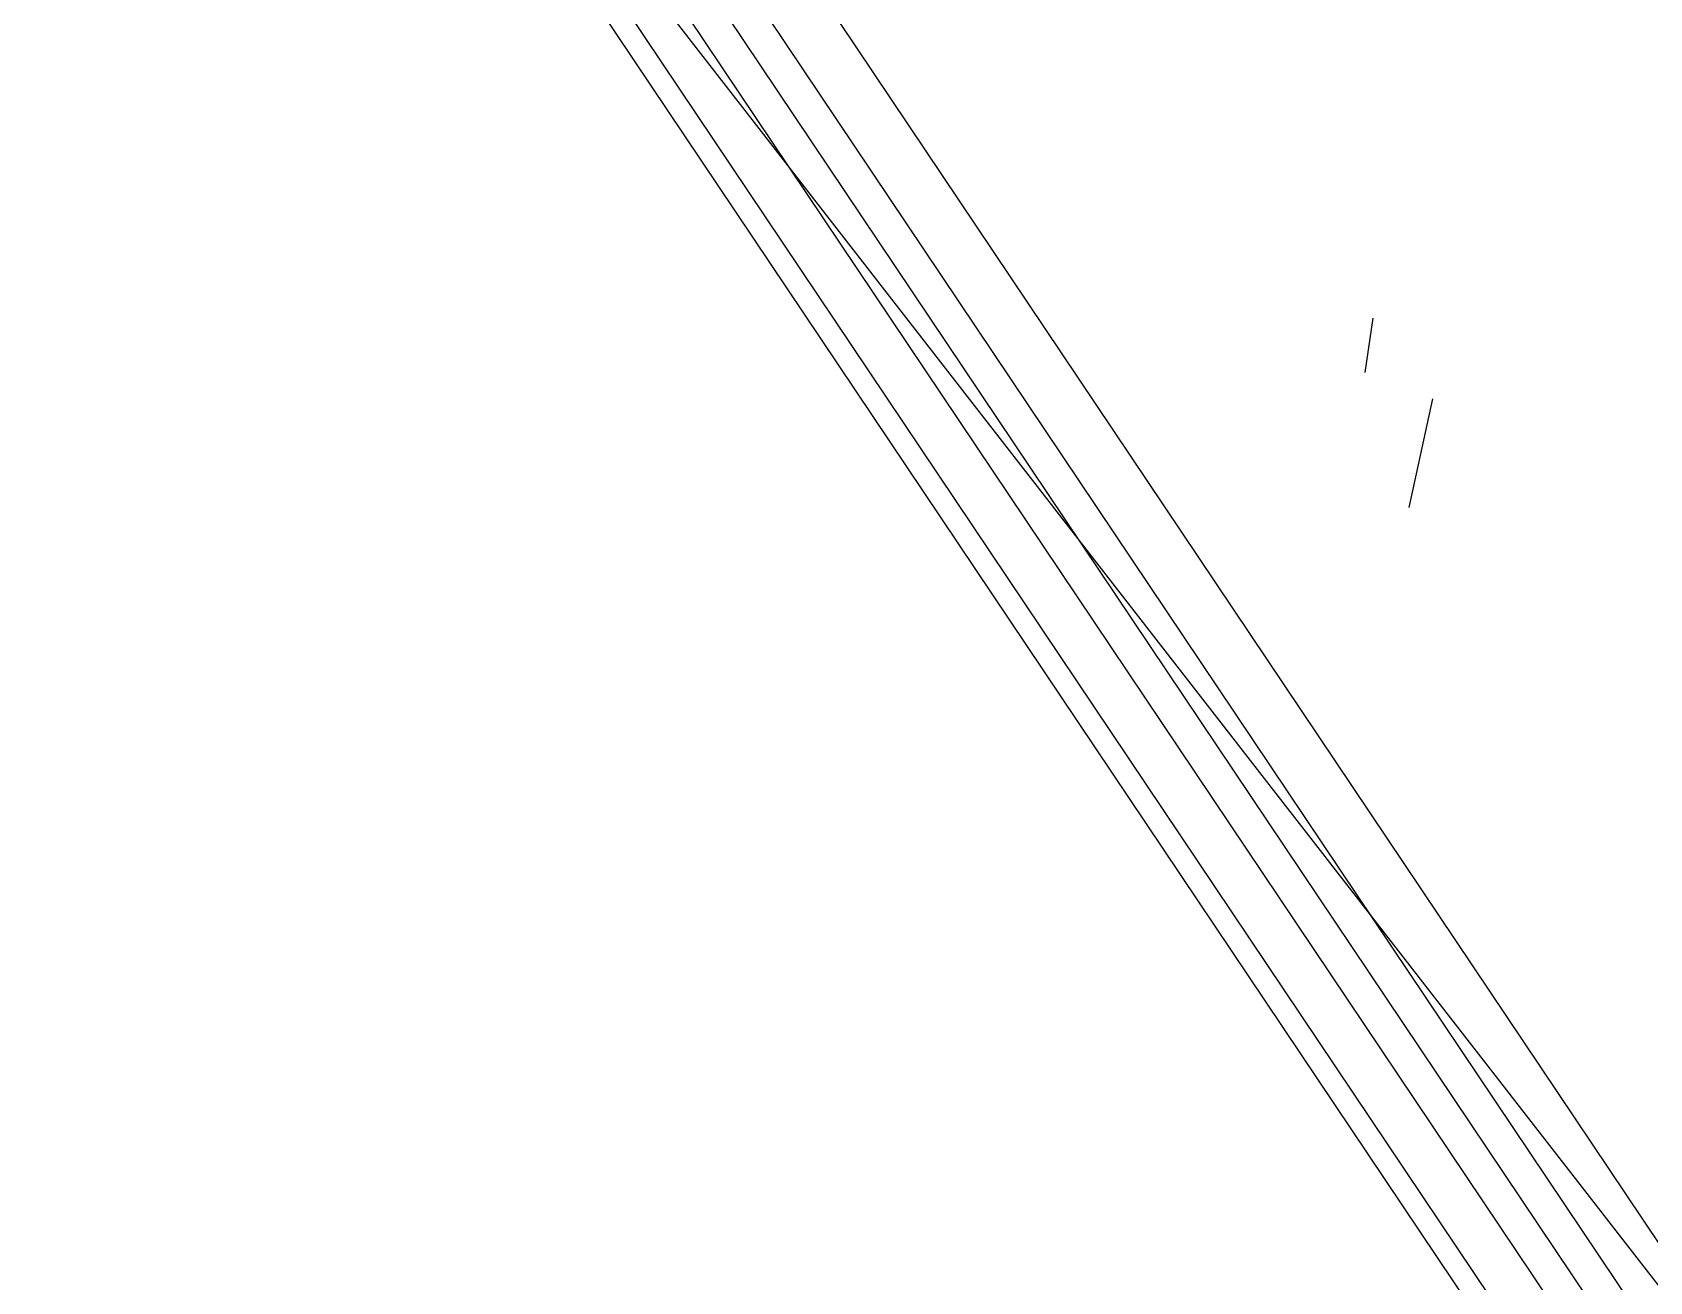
# Model space of a CAD drawing. Extents: x 0 to 16296672895, y -37409619871 to 0.
# Drawn here: x 16296672256.34 to 16296672266.26, y -37409617618.29 to -37409617610.63 of the extents above; entities that cross this region are included whole.
import ezdxf

# ---------------------------------------------------------------- set-up
doc = ezdxf.new("R2010")
doc.units = 0
doc.header["$LTSCALE"] = 10
doc.header["$MEASUREMENT"] = 0
doc.layers.add('1', color=7, linetype='CONTINUOUS')

msp = doc.modelspace()

# ---------------------------------------------------------------- linework, layer by layer
at = {"layer": '1', "color": 7, "linetype": 'Continuous'}
for p, q in [((16296672264.513981, -37409617612.71389), (16296672264.56315, -37409617612.380249)), ((16296672264.783779, -37409617613.541573), (16296672264.928749, -37409617612.874817))]:
    msp.add_line(p, q, dxfattribs=at)
for points in [[(16296672249.42033, -37409617594.994667, 0), (16296672249.496679, -37409617596.983177, 0), (16296672249.725309, -37409617598.963829, 0), (16296672250.105301, -37409617600.92881, 0), (16296672250.63517, -37409617602.870377, 0), (16296672251.312811, -37409617604.780853, 0), (16296672252.135559, -37409617606.65271, 0), (16296672253.10017, -37409617608.478554, 0), (16296672254.202829, -37409617610.251167, 0), (16296672255.43919, -37409617611.963593, 0), (16296672256.804371, -37409617613.609032, 0), (16296672258.29299, -37409617615.181023, 0), (16296672259.89916, -37409617616.673317, 0), (16296672261.61655, -37409617618.080078, 0), (16296672263.438391, -37409617619.395721, 0), (16296672265.35747, -37409617620.615067, 0), (16296672267.36624, -37409617621.733299, 0), (16296672269.456751, -37409617622.746002, 0), (16296672271.62077, -37409617623.649193, 0), (16296672273.849751, -37409617624.439293, 0), (16296672276.13489, -37409617625.113167, 0), (16296672278.46718, -37409617625.668198, 0), (16296672280.83741, -37409617626.102173, 0)], [(16296672249.696541, -37409617595.164513, 0), (16296672249.772289, -37409617597.138832, 0), (16296672249.99922, -37409617599.105362, 0), (16296672250.37644, -37409617601.056343, 0), (16296672250.90247, -37409617602.984062, 0), (16296672251.57523, -37409617604.880928, 0), (16296672252.392059, -37409617606.739441, 0), (16296672253.349739, -37409617608.552277, 0), (16296672254.444481, -37409617610.312279, 0), (16296672255.67198, -37409617612.012497, 0), (16296672257.02739, -37409617613.646233, 0), (16296672258.505341, -37409617615.207024, 0), (16296672260.100031, -37409617616.688713, 0), (16296672261.80514, -37409617618.085457, 0), (16296672263.613951, -37409617619.391739, 0), (16296672265.51932, -37409617620.602417, 0), (16296672267.513729, -37409617621.712692, 0), (16296672269.589319, -37409617622.718201, 0), (16296672271.737881, -37409617623.614967, 0), (16296672273.950951, -37409617624.399452, 0), (16296672276.21978, -37409617625.068558, 0), (16296672278.535419, -37409617625.619652, 0), (16296672280.888741, -37409617626.050537, 0)], [(16296672250.087629, -37409617595.227631, 0), (16296672250.1626, -37409617597.181831, 0), (16296672250.38722, -37409617599.128326, 0), (16296672250.760599, -37409617601.059433, 0), (16296672251.281269, -37409617602.967506, 0), (16296672251.94717, -37409617604.845047, 0), (16296672252.75568, -37409617606.684624, 0), (16296672253.7036, -37409617608.478996, 0), (16296672254.787201, -37409617610.221062, 0), (16296672256.00219, -37409617611.903961, 0), (16296672257.343781, -37409617613.521042, 0), (16296672258.806681, -37409617615.065933, 0), (16296672260.385111, -37409617616.532516, 0), (16296672262.072849, -37409617617.915039, 0), (16296672263.863239, -37409617619.208023, 0), (16296672265.749189, -37409617620.406357, 0), (16296672267.723289, -37409617621.505333, 0), (16296672269.777731, -37409617622.500587, 0), (16296672271.9044, -37409617623.388206, 0), (16296672274.094919, -37409617624.164703, 0), (16296672276.34063, -37409617624.827003, 0), (16296672278.632681, -37409617625.372467, 0), (16296672280.962021, -37409617625.798981, 0)], [(16296672250.331329, -37409617595.227631, 0), (16296672250.405821, -37409617597.169296, 0), (16296672250.629, -37409617599.103302, 0), (16296672250.99999, -37409617601.022018, 0), (16296672251.517321, -37409617602.917862, 0), (16296672252.178949, -37409617604.783363, 0), (16296672252.982269, -37409617606.611137, 0), (16296672253.92411, -37409617608.393997, 0), (16296672255.00075, -37409617610.124893, 0), (16296672256.207951, -37409617611.796997, 0), (16296672257.540939, -37409617613.403702, 0), (16296672258.994459, -37409617614.938683, 0), (16296672260.562771, -37409617616.395866, 0), (16296672262.239679, -37409617617.769524, 0), (16296672264.018579, -37409617619.054199, 0), (16296672265.892441, -37409617620.24485, 0), (16296672267.85387, -37409617621.336769, 0), (16296672269.89513, -37409617622.325653, 0), (16296672272.00816, -37409617623.207588, 0), (16296672274.184629, -37409617623.979103, 0), (16296672276.415939, -37409617624.637138, 0), (16296672278.693291, -37409617625.179123, 0), (16296672281.00769, -37409617625.602882, 0)], [(16296672250.543461, -37409617595.177231, 0), (16296672250.617531, -37409617597.107986, 0), (16296672250.83946, -37409617599.031128, 0), (16296672251.208361, -37409617600.939056, 0), (16296672251.72278, -37409617602.824249, 0), (16296672252.380699, -37409617604.67926, 0), (16296672253.179501, -37409617606.496773, 0), (16296672254.116051, -37409617608.269608, 0), (16296672255.186649, -37409617609.990784, 0), (16296672256.38706, -37409617611.653488, 0), (16296672257.712561, -37409617613.251167, 0), (16296672259.157909, -37409617614.777519, 0), (16296672260.7174, -37409617616.226517, 0), (16296672262.38489, -37409617617.592453, 0), (16296672264.15379, -37409617618.869911, 0), (16296672266.01713, -37409617620.053871, 0), (16296672267.967541, -37409617621.139664, 0), (16296672269.99733, -37409617622.122978, 0), (16296672272.09848, -37409617622.999947, 0), (16296672274.26272, -37409617623.767128, 0), (16296672276.481489, -37409617624.421478, 0), (16296672278.74604, -37409617624.960403, 0), (16296672281.04744, -37409617625.381798, 0)], [(16296672251.002159, -37409617595.238747, 0), (16296672251.075331, -37409617597.14592, 0), (16296672251.29455, -37409617599.045563, 0), (16296672251.658939, -37409617600.930183, 0), (16296672252.16707, -37409617602.792328, 0), (16296672252.81695, -37409617604.624672, 0), (16296672253.605989, -37409617606.419983, 0), (16296672254.531099, -37409617608.17115, 0), (16296672255.58861, -37409617609.871277, 0), (16296672256.774349, -37409617611.513672, 0), (16296672258.083651, -37409617613.091843, 0), (16296672259.511339, -37409617614.599533, 0), (16296672261.051781, -37409617616.030823, 0), (16296672262.698891, -37409617617.380058, 0), (16296672264.44618, -37409617618.641907, 0), (16296672266.286739, -37409617619.811409, 0), (16296672268.21332, -37409617620.883926, 0), (16296672270.2183, -37409617621.855232, 0), (16296672272.293791, -37409617622.721497, 0), (16296672274.43157, -37409617623.479286, 0), (16296672276.62323, -37409617624.125641, 0), (16296672278.860109, -37409617624.65799, 0), (16296672281.133381, -37409617625.074226, 0)], [(16296672251.09861, -37409617598.746178, 0), (16296672251.42627, -37409617600.555634, 0), (16296672251.88574, -37409617602.345757, 0), (16296672252.47538, -37409617604.1101, 0), (16296672253.19306, -37409617605.842323, 0), (16296672254.036209, -37409617607.536179, 0), (16296672255.001789, -37409617609.1856, 0), (16296672256.08633, -37409617610.784653, 0), (16296672257.285931, -37409617612.32756, 0), (16296672258.59627, -37409617613.8088, 0), (16296672260.01264, -37409617615.223038, 0), (16296672261.529961, -37409617616.565193, 0), (16296672263.142759, -37409617617.830421, 0), (16296672264.84524, -37409617619.014198, 0), (16296672266.631281, -37409617620.112244, 0), (16296672268.494459, -37409617621.120628, 0), (16296672270.42807, -37409617622.035713, 0), (16296672272.425171, -37409617622.854202, 0), (16296672274.478571, -37409617623.573174, 0), (16296672276.580891, -37409617624.190018, 0), (16296672278.724569, -37409617624.70253, 0), (16296672280.90189, -37409617625.108856, 0)], [(16296672251.80789, -37409617602.684677, 0), (16296672252.11833, -37409617603.614227, 0), (16296672252.46426, -37409617604.535347, 0), (16296672252.84535, -37409617605.447098, 0), (16296672253.2612, -37409617606.348602, 0), (16296672253.71142, -37409617607.23896, 0), (16296672254.19556, -37409617608.117287, 0), (16296672254.71314, -37409617608.982727, 0), (16296672255.263651, -37409617609.834427, 0), (16296672255.84654, -37409617610.671539, 0), (16296672256.46125, -37409617611.49324, 0), (16296672257.107161, -37409617612.298721, 0), (16296672257.78364, -37409617613.087189, 0), (16296672258.49003, -37409617613.857857, 0), (16296672259.225611, -37409617614.609962, 0), (16296672259.98967, -37409617615.342781, 0), (16296672260.78146, -37409617616.055573, 0), (16296672261.60018, -37409617616.747643, 0), (16296672262.44504, -37409617617.418297, 0), (16296672263.315201, -37409617618.066887, 0), (16296672264.209801, -37409617618.69278, 0), (16296672265.12796, -37409617619.295326, 0), (16296672266.068769, -37409617619.873962, 0), (16296672267.031309, -37409617620.428108, 0)], [(16296672250.06197, -37409617605.100067, 0), (16296672251.845329, -37409617607.871902, 0), (16296672253.836491, -37409617610.500061, 0), (16296672256.00349, -37409617612.985313, 0), (16296672258.774719, -37409617615.710983, 0), (16296672261.7707, -37409617618.189453, 0)], [(16296672264.802891, -37409617613.092484, 0), (16296672264.69286, -37409617612.541924, 0), (16296672264.18075, -37409617612.090019, 0), (16296672263.367729, -37409617611.898758, 0), (16296672263.019159, -37409617611.944412, 0), (16296672262.87851, -37409617611.988731, 0), (16296672262.77602, -37409617612.033478, 0)], [(16296672264.513981, -37409617612.71389, 0), (16296672264.47407, -37409617612.676811, 0), (16296672264.431999, -37409617612.641373, 0), (16296672264.387859, -37409617612.607658, 0), (16296672264.34177, -37409617612.575752, 0), (16296672264.293831, -37409617612.545723, 0), (16296672264.24415, -37409617612.517647, 0), (16296672264.19286, -37409617612.491608, 0), (16296672264.140079, -37409617612.467644, 0), (16296672264.08593, -37409617612.445824, 0), (16296672264.03055, -37409617612.426193, 0), (16296672263.97406, -37409617612.408791, 0), (16296672263.916599, -37409617612.393677, 0), (16296672263.858311, -37409617612.380882, 0), (16296672263.79933, -37409617612.370438, 0), (16296672263.73979, -37409617612.362373, 0), (16296672263.67984, -37409617612.356682, 0), (16296672263.619631, -37409617612.353401, 0), (16296672263.55929, -37409617612.352539, 0), (16296672263.49897, -37409617612.354103, 0), (16296672263.43882, -37409617612.358063, 0), (16296672263.378969, -37409617612.364433, 0), (16296672263.31958, -37409617612.373177, 0), (16296672263.260771, -37409617612.3843, 0), (16296672263.202709, -37409617612.397758, 0), (16296672263.14551, -37409617612.413528, 0), (16296672263.089319, -37409617612.431557, 0), (16296672263.034281, -37409617612.451828, 0), (16296672262.980511, -37409617612.474274, 0), (16296672262.928141, -37409617612.49884, 0), (16296672262.8773, -37409617612.525467, 0), (16296672262.82811, -37409617612.554108, 0), (16296672262.780689, -37409617612.584679, 0), (16296672262.73514, -37409617612.617111, 0), (16296672262.691589, -37409617612.651329, 0), (16296672262.65012, -37409617612.687241, 0), (16296672262.610849, -37409617612.724777, 0), (16296672262.57386, -37409617612.76384, 0), (16296672262.539249, -37409617612.804329, 0), (16296672262.50709, -37409617612.846161, 0), (16296672262.477461, -37409617612.889229, 0), (16296672262.450439, -37409617612.933434, 0), (16296672262.42609, -37409617612.978661, 0), (16296672262.404461, -37409617613.024811, 0), (16296672262.385611, -37409617613.07177, 0), (16296672262.369591, -37409617613.119431, 0), (16296672262.356421, -37409617613.167679, 0), (16296672262.346149, -37409617613.216377, 0), (16296672262.3388, -37409617613.265457, 0), (16296672262.334379, -37409617613.314758, 0), (16296672262.332899, -37409617613.364166, 0)], [(16296672264.703939, -37409617613.472076, 0), (16296672264.701691, -37409617613.413651, 0), (16296672264.694981, -37409617613.355453, 0), (16296672264.683809, -37409617613.297707, 0), (16296672264.668249, -37409617613.240646, 0), (16296672264.648331, -37409617613.184517, 0), (16296672264.624161, -37409617613.129509, 0), (16296672264.595819, -37409617613.075859, 0), (16296672264.563419, -37409617613.023773, 0), (16296672264.52709, -37409617612.97345, 0), (16296672264.486971, -37409617612.925087, 0), (16296672264.44323, -37409617612.878906, 0), (16296672264.39604, -37409617612.835052, 0), (16296672264.34557, -37409617612.793716, 0), (16296672264.29204, -37409617612.755058, 0), (16296672264.235649, -37409617612.719223, 0), (16296672264.17662, -37409617612.686363, 0), (16296672264.115191, -37409617612.656609, 0), (16296672264.051611, -37409617612.630074, 0), (16296672263.986111, -37409617612.60685, 0), (16296672263.918961, -37409617612.587044, 0), (16296672263.85043, -37409617612.570732, 0), (16296672263.780781, -37409617612.557983, 0), (16296672263.710291, -37409617612.548843, 0), (16296672263.63924, -37409617612.543327, 0), (16296672263.567909, -37409617612.541496, 0), (16296672263.49658, -37409617612.543327, 0), (16296672263.425529, -37409617612.548843, 0), (16296672263.35504, -37409617612.557983, 0), (16296672263.285391, -37409617612.570732, 0), (16296672263.21686, -37409617612.587044, 0), (16296672263.14971, -37409617612.60685, 0), (16296672263.084209, -37409617612.630074, 0), (16296672263.02062, -37409617612.656609, 0), (16296672262.95919, -37409617612.686363, 0), (16296672262.900169, -37409617612.719223, 0), (16296672262.843781, -37409617612.755058, 0), (16296672262.790251, -37409617612.793716, 0), (16296672262.73978, -37409617612.835052, 0), (16296672262.692579, -37409617612.878906, 0), (16296672262.64884, -37409617612.925087, 0), (16296672262.60873, -37409617612.97345, 0), (16296672262.572399, -37409617613.023773, 0), (16296672262.540001, -37409617613.075859, 0), (16296672262.51166, -37409617613.129509, 0), (16296672262.48748, -37409617613.184517, 0), (16296672262.467569, -37409617613.240646, 0), (16296672262.452, -37409617613.297707, 0), (16296672262.44084, -37409617613.355453, 0), (16296672262.43412, -37409617613.413651, 0), (16296672262.431881, -37409617613.472076, 0)], [(16296672264.50515, -37409617613.515266, 0), (16296672264.5033, -37409617613.467072, 0), (16296672264.497761, -37409617613.419052, 0), (16296672264.48855, -37409617613.371407, 0), (16296672264.4757, -37409617613.324348, 0), (16296672264.45928, -37409617613.27803, 0), (16296672264.439329, -37409617613.232651, 0), (16296672264.415951, -37409617613.188393, 0), (16296672264.389219, -37409617613.145416, 0), (16296672264.359249, -37409617613.103897, 0), (16296672264.326151, -37409617613.064011, 0), (16296672264.29007, -37409617613.025902, 0), (16296672264.251129, -37409617612.989723, 0), (16296672264.20949, -37409617612.95562, 0), (16296672264.165331, -37409617612.923721, 0), (16296672264.118799, -37409617612.894157, 0), (16296672264.07011, -37409617612.86705, 0), (16296672264.01943, -37409617612.842499, 0), (16296672263.96697, -37409617612.820602, 0), (16296672263.91293, -37409617612.801453, 0), (16296672263.857531, -37409617612.78511, 0), (16296672263.800989, -37409617612.771652, 0), (16296672263.74353, -37409617612.761131, 0), (16296672263.685381, -37409617612.753593, 0), (16296672263.62676, -37409617612.749046, 0), (16296672263.567909, -37409617612.747543, 0), (16296672263.50906, -37409617612.749046, 0), (16296672263.450439, -37409617612.753593, 0), (16296672263.39229, -37409617612.761131, 0), (16296672263.334829, -37409617612.771652, 0), (16296672263.27829, -37409617612.78511, 0), (16296672263.222891, -37409617612.801453, 0), (16296672263.16885, -37409617612.820602, 0), (16296672263.11639, -37409617612.842499, 0), (16296672263.06571, -37409617612.86705, 0), (16296672263.01701, -37409617612.894157, 0), (16296672262.97049, -37409617612.923721, 0), (16296672262.926319, -37409617612.95562, 0), (16296672262.884689, -37409617612.989723, 0), (16296672262.845751, -37409617613.025902, 0), (16296672262.809669, -37409617613.064011, 0), (16296672262.776569, -37409617613.103897, 0), (16296672262.746599, -37409617613.145416, 0), (16296672262.71987, -37409617613.188393, 0), (16296672262.69648, -37409617613.232651, 0), (16296672262.67654, -37409617613.27803, 0), (16296672262.66011, -37409617613.324348, 0), (16296672262.64727, -37409617613.371407, 0), (16296672262.63806, -37409617613.419052, 0), (16296672262.632521, -37409617613.467072, 0), (16296672262.630671, -37409617613.515266, 0)], [(16296672264.80291, -37409617613.364166, 0), (16296672264.80279, -37409617613.350052, 0), (16296672264.802429, -37409617613.33593, 0), (16296672264.80183, -37409617613.321808, 0), (16296672264.800989, -37409617613.307701, 0), (16296672264.79991, -37409617613.293602, 0), (16296672264.79858, -37409617613.279518, 0), (16296672264.79702, -37409617613.265457, 0), (16296672264.795219, -37409617613.251404, 0), (16296672264.793171, -37409617613.237381, 0), (16296672264.79089, -37409617613.223381, 0), (16296672264.78838, -37409617613.209396, 0), (16296672264.78562, -37409617613.195473, 0), (16296672264.782619, -37409617613.181549, 0), (16296672264.77939, -37409617613.167679, 0), (16296672264.77593, -37409617613.153839, 0), (16296672264.772221, -37409617613.140053, 0), (16296672264.76829, -37409617613.126289, 0), (16296672264.764111, -37409617613.112587, 0), (16296672264.75971, -37409617613.09893, 0), (16296672264.75507, -37409617613.085327, 0), (16296672264.7502, -37409617613.07177, 0), (16296672264.7451, -37409617613.058281, 0), (16296672264.739771, -37409617613.044853, 0), (16296672264.734221, -37409617613.031471, 0), (16296672264.72843, -37409617613.018173, 0), (16296672264.72242, -37409617613.004929, 0), (16296672264.71619, -37409617612.99176, 0), (16296672264.70973, -37409617612.978661, 0), (16296672264.703039, -37409617612.965637, 0), (16296672264.69614, -37409617612.952698, 0), (16296672264.68902, -37409617612.939827, 0), (16296672264.681681, -37409617612.927063, 0), (16296672264.67412, -37409617612.914352, 0), (16296672264.66634, -37409617612.901749, 0), (16296672264.65835, -37409617612.889229, 0), (16296672264.65015, -37409617612.876808, 0), (16296672264.641741, -37409617612.864471, 0), (16296672264.63312, -37409617612.852242, 0), (16296672264.62429, -37409617612.840111, 0), (16296672264.61525, -37409617612.828079, 0), (16296672264.60601, -37409617612.816147, 0), (16296672264.596569, -37409617612.804329, 0), (16296672264.586929, -37409617612.792618, 0), (16296672264.577089, -37409617612.781021, 0), (16296672264.567051, -37409617612.769539, 0), (16296672264.55682, -37409617612.758171, 0), (16296672264.546391, -37409617612.746918, 0), (16296672264.53577, -37409617612.735786, 0), (16296672264.524969, -37409617612.724777, 0), (16296672264.513981, -37409617612.71389, 0)], [(16296672263.91263, -37409617613.278328, 0), (16296672263.69355, -37409617613.161598, 0), (16296672263.432819, -37409617613.164101, 0), (16296672263.217279, -37409617613.284592, 0), (16296672263.119631, -37409617613.483063, 0), (16296672263.22311, -37409617613.752136, 0)], [(16296672263.911591, -37409617613.279053, 0), (16296672264.01535, -37409617613.547043, 0), (16296672263.918381, -37409617613.745651, 0), (16296672263.70331, -37409617613.865509, 0), (16296672263.44235, -37409617613.869209, 0), (16296672263.22415, -37409617613.751427, 0)], [(16296672262.332899, -37409617613.364166, 0), (16296672262.333469, -37409617613.366653, 0), (16296672262.334089, -37409617613.36911, 0), (16296672262.33477, -37409617613.371567, 0), (16296672262.33552, -37409617613.374031, 0), (16296672262.33633, -37409617613.37648, 0), (16296672262.3372, -37409617613.378922, 0), (16296672262.338131, -37409617613.381363, 0), (16296672262.33913, -37409617613.383781, 0), (16296672262.340179, -37409617613.3862, 0), (16296672262.341299, -37409617613.388611, 0), (16296672262.34248, -37409617613.391006, 0), (16296672262.343719, -37409617613.393387, 0), (16296672262.345011, -37409617613.395767, 0), (16296672262.346371, -37409617613.398148, 0), (16296672262.34779, -37409617613.400513, 0), (16296672262.34926, -37409617613.402847, 0), (16296672262.3508, -37409617613.405167, 0), (16296672262.35239, -37409617613.407494, 0), (16296672262.35405, -37409617613.409813, 0), (16296672262.355761, -37409617613.412086, 0), (16296672262.357531, -37409617613.414368, 0), (16296672262.35935, -37409617613.416634, 0), (16296672262.36124, -37409617613.418877, 0), (16296672262.36318, -37409617613.421112, 0), (16296672262.36517, -37409617613.423317, 0), (16296672262.36722, -37409617613.425522, 0), (16296672262.369329, -37409617613.427696, 0), (16296672262.37149, -37409617613.429863, 0), (16296672262.373711, -37409617613.432007, 0), (16296672262.37598, -37409617613.434143, 0), (16296672262.3783, -37409617613.436241, 0), (16296672262.38068, -37409617613.438316, 0), (16296672262.383101, -37409617613.440392, 0), (16296672262.38558, -37409617613.442436, 0), (16296672262.388121, -37409617613.444473, 0), (16296672262.390699, -37409617613.446472, 0), (16296672262.39333, -37409617613.448463, 0), (16296672262.396021, -37409617613.450417, 0), (16296672262.39875, -37409617613.452347, 0), (16296672262.401529, -37409617613.454269, 0), (16296672262.40436, -37409617613.456161, 0), (16296672262.40723, -37409617613.458031, 0), (16296672262.41016, -37409617613.459877, 0), (16296672262.41313, -37409617613.461693, 0), (16296672262.41614, -37409617613.463493, 0), (16296672262.419201, -37409617613.465263, 0), (16296672262.42231, -37409617613.467003, 0), (16296672262.425461, -37409617613.468719, 0), (16296672262.42865, -37409617613.470413, 0), (16296672262.431881, -37409617613.472076, 0)], [(16296672262.332899, -37409617613.364166, 0), (16296672262.333019, -37409617613.378304, 0), (16296672262.333389, -37409617613.392418, 0), (16296672262.33399, -37409617613.40654, 0), (16296672262.334829, -37409617613.420647, 0), (16296672262.335911, -37409617613.434753, 0), (16296672262.337231, -37409617613.44883, 0), (16296672262.3388, -37409617613.462898, 0), (16296672262.340599, -37409617613.476936, 0), (16296672262.34264, -37409617613.490967, 0), (16296672262.344919, -37409617613.504967, 0), (16296672262.347441, -37409617613.518944, 0), (16296672262.350201, -37409617613.53289, 0), (16296672262.353189, -37409617613.546799, 0), (16296672262.356421, -37409617613.560669, 0), (16296672262.35989, -37409617613.574509, 0), (16296672262.36359, -37409617613.588303, 0), (16296672262.367531, -37409617613.602058, 0), (16296672262.3717, -37409617613.615761, 0), (16296672262.37611, -37409617613.629417, 0), (16296672262.380751, -37409617613.643028, 0), (16296672262.385611, -37409617613.656578, 0), (16296672262.390711, -37409617613.670067, 0), (16296672262.39604, -37409617613.683502, 0), (16296672262.4016, -37409617613.696877, 0), (16296672262.407379, -37409617613.710182, 0), (16296672262.413389, -37409617613.723419, 0), (16296672262.41963, -37409617613.736588, 0), (16296672262.42609, -37409617613.749687, 0), (16296672262.43277, -37409617613.762711, 0), (16296672262.43968, -37409617613.77565, 0), (16296672262.4468, -37409617613.788513, 0), (16296672262.45414, -37409617613.8013, 0), (16296672262.4617, -37409617613.814003, 0), (16296672262.469469, -37409617613.826599, 0), (16296672262.477461, -37409617613.839119, 0), (16296672262.48567, -37409617613.851547, 0), (16296672262.49408, -37409617613.863876, 0), (16296672262.502701, -37409617613.876106, 0), (16296672262.51153, -37409617613.888237, 0), (16296672262.520571, -37409617613.900269, 0), (16296672262.5298, -37409617613.912193, 0), (16296672262.539249, -37409617613.924019, 0), (16296672262.548889, -37409617613.93573, 0), (16296672262.558729, -37409617613.947327, 0), (16296672262.568769, -37409617613.958809, 0), (16296672262.579, -37409617613.970177, 0), (16296672262.58943, -37409617613.98143, 0), (16296672262.60004, -37409617613.992561, 0), (16296672262.610849, -37409617614.003571, 0), (16296672262.62184, -37409617614.014458, 0)], [(16296672263.22311, -37409617613.752136, 0), (16296672263.21228, -37409617613.527344, 0), (16296672263.20376, -37409617613.3507, 0)], [(16296672264.703939, -37409617613.472076, 0), (16296672264.70717, -37409617613.470413, 0), (16296672264.71036, -37409617613.468719, 0), (16296672264.713511, -37409617613.467003, 0), (16296672264.71661, -37409617613.465263, 0), (16296672264.719681, -37409617613.463493, 0), (16296672264.722691, -37409617613.461693, 0), (16296672264.72566, -37409617613.459877, 0), (16296672264.72858, -37409617613.458031, 0), (16296672264.731461, -37409617613.456161, 0), (16296672264.734289, -37409617613.454269, 0), (16296672264.73707, -37409617613.452347, 0), (16296672264.739799, -37409617613.450417, 0), (16296672264.742491, -37409617613.448463, 0), (16296672264.745119, -37409617613.446472, 0), (16296672264.7477, -37409617613.444473, 0), (16296672264.750231, -37409617613.442436, 0), (16296672264.75271, -37409617613.440392, 0), (16296672264.75514, -37409617613.438316, 0), (16296672264.757521, -37409617613.436241, 0), (16296672264.75984, -37409617613.434143, 0), (16296672264.76211, -37409617613.432007, 0), (16296672264.76433, -37409617613.429863, 0), (16296672264.766491, -37409617613.427696, 0), (16296672264.768591, -37409617613.425522, 0), (16296672264.770651, -37409617613.423317, 0), (16296672264.77264, -37409617613.421112, 0), (16296672264.77458, -37409617613.418877, 0), (16296672264.776461, -37409617613.416634, 0), (16296672264.77829, -37409617613.414368, 0), (16296672264.78006, -37409617613.412086, 0), (16296672264.781771, -37409617613.409813, 0), (16296672264.783421, -37409617613.407494, 0), (16296672264.785021, -37409617613.405167, 0), (16296672264.786551, -37409617613.402847, 0), (16296672264.788031, -37409617613.400513, 0), (16296672264.78945, -37409617613.398148, 0), (16296672264.7908, -37409617613.395767, 0), (16296672264.792101, -37409617613.393387, 0), (16296672264.793341, -37409617613.391006, 0), (16296672264.794519, -37409617613.388611, 0), (16296672264.79563, -37409617613.3862, 0), (16296672264.79669, -37409617613.383781, 0), (16296672264.79768, -37409617613.381363, 0), (16296672264.79862, -37409617613.378922, 0), (16296672264.79949, -37409617613.37648, 0), (16296672264.800301, -37409617613.374031, 0), (16296672264.801041, -37409617613.371567, 0), (16296672264.801729, -37409617613.36911, 0), (16296672264.802349, -37409617613.366653, 0), (16296672264.80291, -37409617613.364166, 0)], [(16296672264.783779, -37409617613.54158, 0), (16296672264.784531, -37409617613.538071, 0), (16296672264.785271, -37409617613.534554, 0), (16296672264.785999, -37409617613.531036, 0), (16296672264.786711, -37409617613.527519, 0), (16296672264.787411, -37409617613.523987, 0), (16296672264.78808, -37409617613.520477, 0), (16296672264.78875, -37409617613.516953, 0), (16296672264.7894, -37409617613.51342, 0), (16296672264.790039, -37409617613.509903, 0), (16296672264.790649, -37409617613.506363, 0), (16296672264.79126, -37409617613.502831, 0), (16296672264.791849, -37409617613.499298, 0), (16296672264.792419, -37409617613.495773, 0), (16296672264.79298, -37409617613.492233, 0), (16296672264.79352, -37409617613.488693, 0), (16296672264.79405, -37409617613.485153, 0), (16296672264.794571, -37409617613.481613, 0), (16296672264.795059, -37409617613.478073, 0), (16296672264.795549, -37409617613.474518, 0), (16296672264.796009, -37409617613.47097, 0), (16296672264.796459, -37409617613.467422, 0), (16296672264.7969, -37409617613.463867, 0), (16296672264.797319, -37409617613.460327, 0), (16296672264.797729, -37409617613.456772, 0), (16296672264.79812, -37409617613.453217, 0), (16296672264.7985, -37409617613.449669, 0), (16296672264.798849, -37409617613.446114, 0), (16296672264.7992, -37409617613.442558, 0), (16296672264.79953, -37409617613.439003, 0), (16296672264.799841, -37409617613.435448, 0), (16296672264.80014, -37409617613.431877, 0), (16296672264.80043, -37409617613.428329, 0), (16296672264.800699, -37409617613.424767, 0), (16296672264.800949, -37409617613.421211, 0), (16296672264.801189, -37409617613.417648, 0), (16296672264.801411, -37409617613.414093, 0), (16296672264.80162, -37409617613.410522, 0), (16296672264.801809, -37409617613.40696, 0), (16296672264.801979, -37409617613.403397, 0), (16296672264.802151, -37409617613.399834, 0), (16296672264.80229, -37409617613.396271, 0), (16296672264.80242, -37409617613.3927, 0), (16296672264.80254, -37409617613.389137, 0), (16296672264.802641, -37409617613.385567, 0), (16296672264.802719, -37409617613.382004, 0), (16296672264.80279, -37409617613.378441, 0), (16296672264.802851, -37409617613.37487, 0), (16296672264.802879, -37409617613.371307, 0), (16296672264.80291, -37409617613.367737, 0), (16296672264.80291, -37409617613.364166, 0)], [(16296672262.431881, -37409617613.472076, 0), (16296672262.43412, -37409617613.53051, 0), (16296672262.44084, -37409617613.588707, 0), (16296672262.452, -37409617613.646446, 0), (16296672262.467569, -37409617613.703506, 0), (16296672262.48748, -37409617613.759644, 0), (16296672262.51166, -37409617613.814636, 0), (16296672262.540001, -37409617613.868301, 0), (16296672262.572399, -37409617613.920387, 0), (16296672262.60873, -37409617613.970711, 0), (16296672262.64884, -37409617614.019058, 0), (16296672262.692579, -37409617614.065247, 0), (16296672262.73978, -37409617614.1091, 0), (16296672262.790251, -37409617614.150436, 0), (16296672262.843781, -37409617614.189102, 0), (16296672262.900169, -37409617614.22493, 0), (16296672262.95919, -37409617614.25779, 0), (16296672263.02062, -37409617614.287552, 0), (16296672263.084209, -37409617614.314087, 0), (16296672263.14971, -37409617614.337311, 0), (16296672263.21686, -37409617614.357109, 0), (16296672263.285391, -37409617614.373421, 0), (16296672263.35504, -37409617614.386177, 0), (16296672263.425529, -37409617614.395317, 0), (16296672263.49658, -37409617614.400818, 0), (16296672263.567909, -37409617614.402657, 0), (16296672263.63924, -37409617614.400818, 0), (16296672263.710291, -37409617614.395317, 0), (16296672263.780781, -37409617614.386177, 0), (16296672263.85043, -37409617614.373421, 0), (16296672263.918961, -37409617614.357109, 0), (16296672263.986111, -37409617614.337311, 0), (16296672264.051611, -37409617614.314087, 0), (16296672264.115191, -37409617614.287552, 0), (16296672264.17662, -37409617614.25779, 0), (16296672264.235649, -37409617614.22493, 0), (16296672264.29204, -37409617614.189102, 0), (16296672264.34557, -37409617614.150436, 0), (16296672264.39604, -37409617614.1091, 0), (16296672264.44323, -37409617614.065247, 0), (16296672264.486971, -37409617614.019058, 0), (16296672264.52709, -37409617613.970711, 0), (16296672264.563419, -37409617613.920387, 0), (16296672264.595819, -37409617613.868301, 0), (16296672264.624161, -37409617613.814636, 0), (16296672264.648331, -37409617613.759644, 0), (16296672264.668249, -37409617613.703506, 0), (16296672264.683809, -37409617613.646446, 0), (16296672264.694981, -37409617613.588707, 0), (16296672264.701691, -37409617613.53051, 0), (16296672264.703939, -37409617613.472076, 0)], [(16296672262.431881, -37409617613.472076, 0), (16296672262.43516, -37409617613.473717, 0), (16296672262.438471, -37409617613.475327, 0), (16296672262.44183, -37409617613.476913, 0), (16296672262.44523, -37409617613.478462, 0), (16296672262.44866, -37409617613.480003, 0), (16296672262.452141, -37409617613.481491, 0), (16296672262.45565, -37409617613.482964, 0), (16296672262.4592, -37409617613.484398, 0), (16296672262.46278, -37409617613.485809, 0), (16296672262.4664, -37409617613.48719, 0), (16296672262.470051, -37409617613.488541, 0), (16296672262.47374, -37409617613.489861, 0), (16296672262.477461, -37409617613.491142, 0), (16296672262.481211, -37409617613.492401, 0), (16296672262.485001, -37409617613.493629, 0), (16296672262.48881, -37409617613.494827, 0), (16296672262.492649, -37409617613.495987, 0), (16296672262.496531, -37409617613.497124, 0), (16296672262.500429, -37409617613.498207, 0), (16296672262.50436, -37409617613.499283, 0), (16296672262.50831, -37409617613.500313, 0), (16296672262.512289, -37409617613.501312, 0), (16296672262.5163, -37409617613.502281, 0), (16296672262.52033, -37409617613.503212, 0), (16296672262.52438, -37409617613.504112, 0), (16296672262.52846, -37409617613.504982, 0), (16296672262.532551, -37409617613.505814, 0), (16296672262.536671, -37409617613.506607, 0), (16296672262.54081, -37409617613.507378, 0), (16296672262.54496, -37409617613.508102, 0), (16296672262.549141, -37409617613.508797, 0), (16296672262.553329, -37409617613.50946, 0), (16296672262.557529, -37409617613.510094, 0), (16296672262.56175, -37409617613.510674, 0), (16296672262.56599, -37409617613.51123, 0), (16296672262.57024, -37409617613.511749, 0), (16296672262.574499, -37409617613.512238, 0), (16296672262.578779, -37409617613.51268, 0), (16296672262.583071, -37409617613.5131, 0), (16296672262.58736, -37409617613.513474, 0), (16296672262.591669, -37409617613.513817, 0), (16296672262.59598, -37409617613.514122, 0), (16296672262.6003, -37409617613.514389, 0), (16296672262.60463, -37409617613.514633, 0), (16296672262.608959, -37409617613.514816, 0), (16296672262.613291, -37409617613.514977, 0), (16296672262.61763, -37409617613.515106, 0), (16296672262.621981, -37409617613.515213, 0), (16296672262.62632, -37409617613.515259, 0), (16296672262.630671, -37409617613.515266, 0)], [(16296672264.50515, -37409617613.515266, 0), (16296672264.509489, -37409617613.515259, 0), (16296672264.51384, -37409617613.515213, 0), (16296672264.518181, -37409617613.515106, 0), (16296672264.52252, -37409617613.514977, 0), (16296672264.526859, -37409617613.514816, 0), (16296672264.531191, -37409617613.514633, 0), (16296672264.535521, -37409617613.514389, 0), (16296672264.539841, -37409617613.514122, 0), (16296672264.544149, -37409617613.513817, 0), (16296672264.54846, -37409617613.513474, 0), (16296672264.55275, -37409617613.5131, 0), (16296672264.557039, -37409617613.51268, 0), (16296672264.56131, -37409617613.512238, 0), (16296672264.565571, -37409617613.511749, 0), (16296672264.56983, -37409617613.51123, 0), (16296672264.57406, -37409617613.510674, 0), (16296672264.578291, -37409617613.510094, 0), (16296672264.582491, -37409617613.50946, 0), (16296672264.586679, -37409617613.508797, 0), (16296672264.59086, -37409617613.508102, 0), (16296672264.595011, -37409617613.507378, 0), (16296672264.59915, -37409617613.506607, 0), (16296672264.60327, -37409617613.505814, 0), (16296672264.607361, -37409617613.504982, 0), (16296672264.611441, -37409617613.504112, 0), (16296672264.61549, -37409617613.503212, 0), (16296672264.61952, -37409617613.502281, 0), (16296672264.623529, -37409617613.501312, 0), (16296672264.62751, -37409617613.500313, 0), (16296672264.63146, -37409617613.499283, 0), (16296672264.635389, -37409617613.498207, 0), (16296672264.63929, -37409617613.497124, 0), (16296672264.64316, -37409617613.495987, 0), (16296672264.647011, -37409617613.494827, 0), (16296672264.65082, -37409617613.493629, 0), (16296672264.65461, -37409617613.492401, 0), (16296672264.65836, -37409617613.491142, 0), (16296672264.662081, -37409617613.489861, 0), (16296672264.66577, -37409617613.488541, 0), (16296672264.66942, -37409617613.48719, 0), (16296672264.67304, -37409617613.485809, 0), (16296672264.67662, -37409617613.484398, 0), (16296672264.68017, -37409617613.482964, 0), (16296672264.68368, -37409617613.481491, 0), (16296672264.687149, -37409617613.480003, 0), (16296672264.69059, -37409617613.478462, 0), (16296672264.693991, -37409617613.476913, 0), (16296672264.69734, -37409617613.475327, 0), (16296672264.700661, -37409617613.473717, 0), (16296672264.703939, -37409617613.472076, 0)], [(16296672262.630671, -37409617613.515266, 0), (16296672262.632521, -37409617613.563477, 0), (16296672262.63806, -37409617613.611504, 0), (16296672262.64727, -37409617613.659126, 0), (16296672262.66011, -37409617613.706207, 0), (16296672262.67654, -37409617613.752533, 0), (16296672262.69648, -37409617613.797897, 0), (16296672262.71987, -37409617613.842163, 0), (16296672262.746599, -37409617613.885139, 0), (16296672262.776569, -37409617613.926651, 0), (16296672262.809669, -37409617613.966553, 0), (16296672262.845751, -37409617614.004646, 0), (16296672262.884689, -37409617614.040833, 0), (16296672262.926319, -37409617614.074944, 0), (16296672262.97049, -37409617614.106827, 0), (16296672263.01701, -37409617614.136391, 0), (16296672263.06571, -37409617614.163513, 0), (16296672263.11639, -37409617614.188057, 0), (16296672263.16885, -37409617614.209953, 0), (16296672263.222891, -37409617614.229103, 0), (16296672263.27829, -37409617614.245453, 0), (16296672263.334829, -37409617614.258904, 0), (16296672263.39229, -37409617614.269417, 0), (16296672263.450439, -37409617614.276962, 0), (16296672263.50906, -37409617614.281502, 0), (16296672263.567909, -37409617614.28302, 0), (16296672263.62676, -37409617614.281502, 0), (16296672263.685381, -37409617614.276962, 0), (16296672263.74353, -37409617614.269417, 0), (16296672263.800989, -37409617614.258904, 0), (16296672263.857531, -37409617614.245453, 0), (16296672263.91293, -37409617614.229103, 0), (16296672263.96697, -37409617614.209953, 0), (16296672264.01943, -37409617614.188057, 0), (16296672264.07011, -37409617614.163513, 0), (16296672264.118799, -37409617614.136391, 0), (16296672264.165331, -37409617614.106827, 0), (16296672264.20949, -37409617614.074944, 0), (16296672264.251129, -37409617614.040833, 0), (16296672264.29007, -37409617614.004646, 0), (16296672264.326151, -37409617613.966553, 0), (16296672264.359249, -37409617613.926651, 0), (16296672264.389219, -37409617613.885139, 0), (16296672264.415951, -37409617613.842163, 0), (16296672264.439329, -37409617613.797897, 0), (16296672264.45928, -37409617613.752533, 0), (16296672264.4757, -37409617613.706207, 0), (16296672264.48855, -37409617613.659126, 0), (16296672264.497761, -37409617613.611504, 0), (16296672264.5033, -37409617613.563477, 0), (16296672264.50515, -37409617613.515266, 0)]]:
    msp.add_polyline3d(points, dxfattribs=at)

doc.saveas('drawing.dxf')
